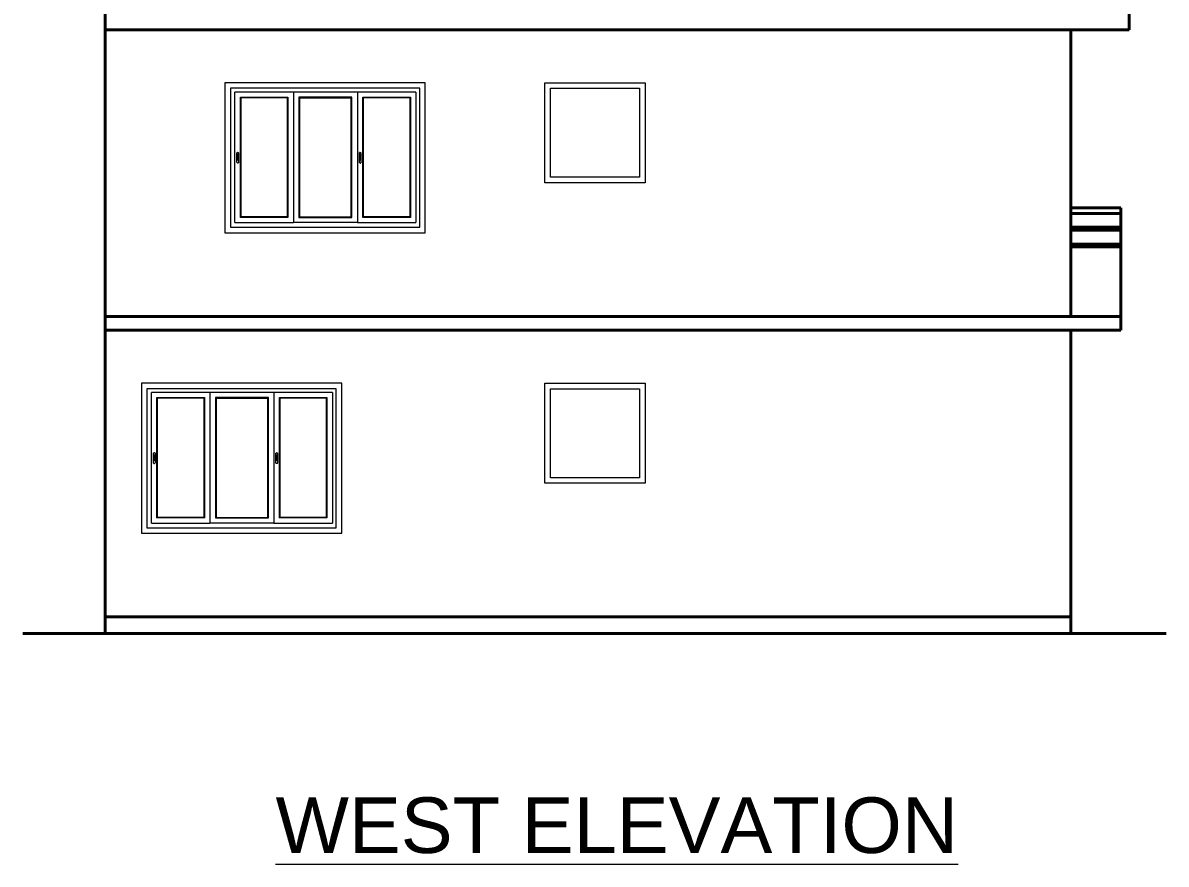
# Model space of a CAD drawing. Header units: inches. Extents: x 160056 to 168773, y -25300 to -22134.
# Drawn here: x 161517.9 to 161928.8, y -24398.7 to -24096.3 of the extents above; entities that cross this region are included whole.
import ezdxf

# ---------------------------------------------------------------- set-up
doc = ezdxf.new("R2010")
doc.units = ezdxf.units.IN
doc.header["$LTSCALE"] = 0.5
doc.header["$MEASUREMENT"] = 0
for name, color, linetype, lineweight in [('PARAPET', 50, 'Continuous', 13), ('Text-100.w', 254, 'Continuous', 9), ('wall', 1, 'Continuous', 40), ('window', 4, 'Continuous', 13)]:
    doc.layers.add(name, color=color, linetype=linetype, lineweight=lineweight)
doc.styles.add('arial', font='arial.ttf')

msp = doc.modelspace()

# ---------------------------------------------------------------- linework, layer by layer
at = {"layer": 'PARAPET'}
for p, q in [((161605.84, -24117.76), (161590.53, -24117.76)), ((161590.53, -24117.76), (161590.53, -24130.99)), ((161645.87, -24117.76), (161605.84, -24117.76)), ((161662.53, -24117.76), (161645.87, -24117.76)), ((161662.53, -24130.99), (161662.53, -24117.76)), ((161592.53, -24119.76), (161592.53, -24130.99)), ((161605.84, -24119.76), (161592.53, -24119.76)), ((161645.87, -24119.76), (161605.84, -24119.76)), ((161660.53, -24119.76), (161645.87, -24119.76)), ((161660.53, -24130.99), (161660.53, -24119.76)), ((161590.53, -24130.99), (161590.53, -24154.95)), ((161592.53, -24130.99), (161592.53, -24154.95)), ((161660.53, -24154.95), (161660.53, -24130.99)), ((161662.53, -24154.95), (161662.53, -24130.99)), ((161590.53, -24154.95), (161590.53, -24171.76)), ((161592.53, -24154.95), (161592.53, -24169.76)), ((161660.53, -24169.76), (161660.53, -24154.95)), ((161662.53, -24171.76), (161662.53, -24154.95)), ((161590.53, -24171.76), (161605.84, -24171.76)), ((161592.53, -24169.76), (161605.84, -24169.76)), ((161605.84, -24169.76), (161645.87, -24169.76)), ((161605.84, -24171.76), (161645.87, -24171.76)), ((161645.87, -24169.76), (161660.53, -24169.76)), ((161645.87, -24171.76), (161662.53, -24171.76)), ((161575.84, -24225.76), (161560.53, -24225.76)), ((161560.53, -24225.76), (161560.53, -24238.99)), ((161562.53, -24227.76), (161562.53, -24238.99)), ((161575.84, -24227.76), (161562.53, -24227.76)), ((161615.87, -24225.76), (161575.84, -24225.76)), ((161615.87, -24227.76), (161575.84, -24227.76)), ((161632.53, -24225.76), (161615.87, -24225.76)), ((161630.53, -24227.76), (161615.87, -24227.76)), ((161630.53, -24238.99), (161630.53, -24227.76)), ((161632.53, -24238.99), (161632.53, -24225.76)), ((161560.53, -24238.99), (161560.53, -24262.95)), ((161562.53, -24238.99), (161562.53, -24262.95)), ((161630.53, -24262.95), (161630.53, -24238.99)), ((161632.53, -24262.95), (161632.53, -24238.99)), ((161560.53, -24262.95), (161560.53, -24279.76)), ((161562.53, -24262.95), (161562.53, -24277.76)), ((161630.53, -24277.76), (161630.53, -24262.95)), ((161632.53, -24279.76), (161632.53, -24262.95)), ((161562.53, -24277.76), (161575.84, -24277.76)), ((161575.84, -24277.76), (161615.87, -24277.76)), ((161615.87, -24277.76), (161630.53, -24277.76)), ((161560.53, -24279.76), (161575.84, -24279.76)), ((161575.84, -24279.76), (161615.87, -24279.76)), ((161615.87, -24279.76), (161632.53, -24279.76))]:
    msp.add_line(p, q, dxfattribs=at)
at = {"layer": 'wall'}
for p, q in [((161547.53, -23946.76), (161547.53, -24315.76)), ((161915.53, -24098.76), (161915.53, -24054.76)), ((161547.53, -24098.76), (161915.53, -24098.76)), ((161894.53, -24098.76), (161894.53, -24201.76)), ((161894.53, -24162.76), (161912.53, -24162.76)), ((161912.53, -24162.76), (161912.53, -24206.76)), ((161894.53, -24164.76), (161912.53, -24164.76)), ((161894.53, -24169.76), (161912.53, -24169.76)), ((161894.53, -24170.76), (161912.53, -24170.76)), ((161894.53, -24175.76), (161912.53, -24175.76)), ((161894.53, -24176.76), (161912.53, -24176.76)), ((161547.53, -24201.76), (161912.53, -24201.76)), ((161547.53, -24315.76), (161547.53, -24202.76)), ((161547.53, -24206.76), (161912.53, -24206.76)), ((161894.53, -24206.76), (161894.53, -24315.76)), ((161547.53, -24309.76), (161894.53, -24309.76)), ((161547.53, -24309.76), (161547.53, -24315.76)), ((161517.92, -24315.76), (161928.8, -24315.76))]:
    msp.add_line(p, q, dxfattribs=at)
at = {"layer": 'window'}
for p, q in [((161705.53, -24117.76), (161741.53, -24117.76)), ((161705.53, -24153.76), (161705.53, -24117.76)), ((161741.53, -24117.76), (161741.53, -24153.76)), ((161594.15, -24130.99), (161594.15, -24121.16)), ((161605.84, -24121.16), (161594.15, -24121.16)), ((161645.87, -24121.16), (161605.84, -24121.16)), ((161615.15, -24121.16), (161615.15, -24130.99)), ((161638.15, -24121.16), (161638.15, -24130.99)), ((161659.15, -24121.16), (161645.87, -24121.16)), ((161659.15, -24121.16), (161659.15, -24130.99)), ((161707.53, -24119.76), (161739.53, -24119.76)), ((161707.53, -24151.76), (161707.53, -24119.76)), ((161739.53, -24119.76), (161739.53, -24151.76)), ((161596.11, -24130.99), (161596.11, -24122.96)), ((161596.11, -24122.96), (161605.84, -24122.96)), ((161596.36, -24123.18), (161596.11, -24122.96)), ((161596.36, -24130.99), (161596.36, -24123.18)), ((161605.84, -24123.18), (161596.36, -24123.18)), ((161605.84, -24122.96), (161613.18, -24122.96)), ((161612.94, -24123.18), (161605.84, -24123.18)), ((161612.94, -24123.18), (161613.18, -24122.96)), ((161612.94, -24123.18), (161612.94, -24130.99)), ((161613.18, -24122.96), (161613.18, -24130.99)), ((161636.18, -24122.96), (161617.11, -24122.96)), ((161617.11, -24122.96), (161617.11, -24130.99)), ((161617.36, -24123.18), (161617.11, -24122.96)), ((161617.36, -24123.18), (161617.36, -24130.99)), ((161617.36, -24123.18), (161635.94, -24123.18)), ((161635.94, -24123.18), (161636.18, -24122.96)), ((161635.94, -24130.99), (161635.94, -24123.18)), ((161636.18, -24130.99), (161636.18, -24122.96)), ((161640.11, -24130.99), (161640.11, -24122.96)), ((161640.11, -24122.96), (161645.87, -24122.96)), ((161640.36, -24123.18), (161640.11, -24122.96)), ((161640.36, -24130.99), (161640.36, -24123.18)), ((161645.87, -24123.18), (161640.36, -24123.18)), ((161645.87, -24122.96), (161657.18, -24122.96)), ((161656.94, -24123.18), (161645.87, -24123.18)), ((161656.94, -24123.18), (161657.18, -24122.96)), ((161656.94, -24123.18), (161656.94, -24130.99)), ((161657.18, -24122.96), (161657.18, -24130.99)), ((161594.15, -24154.95), (161594.15, -24130.99)), ((161596.11, -24154.95), (161596.11, -24130.99)), ((161596.36, -24154.95), (161596.36, -24130.99)), ((161612.94, -24130.99), (161612.94, -24154.95)), ((161613.18, -24130.99), (161613.18, -24154.95)), ((161615.15, -24130.99), (161615.15, -24154.95)), ((161617.11, -24130.99), (161617.11, -24154.95)), ((161617.36, -24130.99), (161617.36, -24154.95)), ((161635.94, -24154.95), (161635.94, -24130.99)), ((161636.18, -24154.95), (161636.18, -24130.99)), ((161638.15, -24130.99), (161638.15, -24154.95)), ((161640.11, -24154.95), (161640.11, -24130.99)), ((161640.36, -24154.95), (161640.36, -24130.99)), ((161656.94, -24130.99), (161656.94, -24154.95)), ((161657.18, -24130.99), (161657.18, -24154.95)), ((161659.15, -24130.99), (161659.15, -24154.95)), ((161594.87, -24143.03), (161594.89, -24142.97)), ((161594.87, -24143.03), (161594.88, -24143)), ((161594.87, -24146.43), (161594.87, -24143.03)), ((161594.88, -24143), (161594.89, -24142.97)), ((161594.89, -24142.97), (161594.9, -24142.93)), ((161594.9, -24142.93), (161594.92, -24142.9)), ((161594.95, -24142.88), (161594.92, -24142.9)), ((161594.98, -24142.86), (161594.95, -24142.88)), ((161594.98, -24142.86), (161595.02, -24142.84)), ((161595.06, -24142.82), (161595.02, -24142.84)), ((161595.1, -24142.82), (161595.06, -24142.82)), ((161595.14, -24142.81), (161595.1, -24142.82)), ((161595.18, -24142.82), (161595.14, -24142.81)), ((161595.18, -24142.82), (161595.23, -24142.82)), ((161595.23, -24142.82), (161595.26, -24142.84)), ((161595.26, -24142.84), (161595.3, -24142.86)), ((161595.3, -24142.86), (161595.33, -24142.88)), ((161595.33, -24142.88), (161595.36, -24142.9)), ((161595.38, -24142.93), (161595.36, -24142.9)), ((161595.4, -24142.97), (161595.38, -24142.93)), ((161595.41, -24143), (161595.4, -24142.97)), ((161595.41, -24143), (161595.41, -24143.03)), ((161595.41, -24143.03), (161595.41, -24146.43)), ((161638.87, -24143.03), (161638.89, -24142.97)), ((161638.87, -24143.03), (161638.88, -24143)), ((161638.87, -24146.43), (161638.87, -24143.03)), ((161638.88, -24143), (161638.89, -24142.97)), ((161638.89, -24142.97), (161638.9, -24142.93)), ((161638.9, -24142.93), (161638.92, -24142.9)), ((161638.95, -24142.88), (161638.92, -24142.9)), ((161638.98, -24142.86), (161638.95, -24142.88)), ((161638.98, -24142.86), (161639.02, -24142.84)), ((161639.06, -24142.82), (161639.02, -24142.84)), ((161639.1, -24142.82), (161639.06, -24142.82)), ((161639.14, -24142.81), (161639.1, -24142.82)), ((161639.18, -24142.82), (161639.14, -24142.81)), ((161639.18, -24142.82), (161639.23, -24142.82)), ((161639.23, -24142.82), (161639.26, -24142.84)), ((161639.26, -24142.84), (161639.3, -24142.86)), ((161639.3, -24142.86), (161639.33, -24142.88)), ((161639.33, -24142.88), (161639.36, -24142.9)), ((161639.38, -24142.93), (161639.36, -24142.9)), ((161639.4, -24142.97), (161639.38, -24142.93)), ((161639.41, -24143), (161639.4, -24142.97)), ((161639.41, -24143), (161639.41, -24143.03)), ((161639.41, -24143.03), (161639.41, -24146.43)), ((161594.88, -24146.46), (161594.87, -24146.43)), ((161594.89, -24146.49), (161594.88, -24146.46)), ((161594.89, -24146.49), (161594.9, -24146.53)), ((161594.9, -24146.53), (161594.92, -24146.56)), ((161594.92, -24146.56), (161594.95, -24146.58)), ((161594.98, -24146.6), (161594.95, -24146.58)), ((161594.97, -24143.71), (161594.96, -24143.73)), ((161594.96, -24143.73), (161594.96, -24143.75)), ((161594.96, -24143.75), (161594.96, -24145.46)), ((161594.96, -24145.48), (161594.96, -24145.46)), ((161594.97, -24145.51), (161594.96, -24145.48)), ((161594.98, -24143.68), (161594.97, -24143.71)), ((161594.98, -24145.53), (161594.97, -24145.51)), ((161595, -24143.66), (161594.98, -24143.68)), ((161595, -24145.55), (161594.98, -24145.53)), ((161595.02, -24146.62), (161594.98, -24146.6)), ((161595.01, -24143.65), (161595, -24143.66)), ((161595.01, -24145.56), (161595, -24145.55)), ((161595.04, -24143.63), (161595.01, -24143.65)), ((161595.04, -24145.58), (161595.01, -24145.56)), ((161595.02, -24146.62), (161595.06, -24146.64)), ((161595.06, -24143.62), (161595.04, -24143.63)), ((161595.06, -24145.59), (161595.04, -24145.58)), ((161595.09, -24143.61), (161595.06, -24143.62)), ((161595.09, -24145.6), (161595.06, -24145.59)), ((161595.1, -24146.64), (161595.06, -24146.64)), ((161595.11, -24143.61), (161595.09, -24143.61)), ((161595.11, -24145.61), (161595.09, -24145.6)), ((161595.14, -24146.65), (161595.1, -24146.64)), ((161595.14, -24143.6), (161595.11, -24143.61)), ((161595.14, -24145.61), (161595.11, -24145.61)), ((161595.17, -24143.61), (161595.14, -24143.6)), ((161595.17, -24145.61), (161595.14, -24145.61)), ((161595.14, -24146.65), (161595.18, -24146.64)), ((161595.2, -24143.61), (161595.17, -24143.61)), ((161595.2, -24145.6), (161595.17, -24145.61)), ((161595.18, -24146.64), (161595.23, -24146.64)), ((161595.22, -24143.62), (161595.2, -24143.61)), ((161595.22, -24145.59), (161595.2, -24145.6)), ((161595.25, -24143.63), (161595.22, -24143.62)), ((161595.25, -24145.58), (161595.22, -24145.59)), ((161595.26, -24146.62), (161595.23, -24146.64)), ((161595.27, -24143.65), (161595.25, -24143.63)), ((161595.27, -24145.56), (161595.25, -24145.58)), ((161595.3, -24146.6), (161595.26, -24146.62)), ((161595.29, -24143.66), (161595.27, -24143.65)), ((161595.29, -24145.55), (161595.27, -24145.56)), ((161595.3, -24143.68), (161595.29, -24143.66)), ((161595.3, -24145.53), (161595.29, -24145.55)), ((161595.31, -24143.71), (161595.3, -24143.68)), ((161595.31, -24145.51), (161595.3, -24145.53)), ((161595.3, -24146.6), (161595.33, -24146.58)), ((161595.32, -24143.73), (161595.31, -24143.71)), ((161595.32, -24145.48), (161595.31, -24145.51)), ((161595.32, -24143.75), (161595.32, -24143.73)), ((161595.32, -24145.46), (161595.32, -24143.75)), ((161595.32, -24145.46), (161595.32, -24145.48)), ((161595.33, -24146.58), (161595.36, -24146.56)), ((161595.36, -24146.56), (161595.38, -24146.53)), ((161595.4, -24146.49), (161595.38, -24146.53)), ((161595.41, -24146.43), (161595.4, -24146.49)), ((161595.41, -24146.46), (161595.4, -24146.49)), ((161595.41, -24146.46), (161595.41, -24146.43)), ((161638.88, -24146.46), (161638.87, -24146.43)), ((161638.89, -24146.49), (161638.88, -24146.46)), ((161638.89, -24146.49), (161638.9, -24146.53)), ((161638.9, -24146.53), (161638.92, -24146.56)), ((161638.92, -24146.56), (161638.95, -24146.58)), ((161638.98, -24146.6), (161638.95, -24146.58)), ((161638.97, -24143.71), (161638.96, -24143.73)), ((161638.96, -24143.73), (161638.96, -24143.75)), ((161638.96, -24143.75), (161638.96, -24145.46)), ((161638.96, -24145.48), (161638.96, -24145.46)), ((161638.97, -24145.51), (161638.96, -24145.48)), ((161638.98, -24143.68), (161638.97, -24143.71)), ((161638.98, -24145.53), (161638.97, -24145.51)), ((161639, -24143.66), (161638.98, -24143.68)), ((161639, -24145.55), (161638.98, -24145.53)), ((161639.02, -24146.62), (161638.98, -24146.6)), ((161639.01, -24143.65), (161639, -24143.66)), ((161639.01, -24145.56), (161639, -24145.55)), ((161639.04, -24143.63), (161639.01, -24143.65)), ((161639.04, -24145.58), (161639.01, -24145.56)), ((161639.02, -24146.62), (161639.06, -24146.64)), ((161639.06, -24143.62), (161639.04, -24143.63)), ((161639.06, -24145.59), (161639.04, -24145.58)), ((161639.09, -24143.61), (161639.06, -24143.62)), ((161639.09, -24145.6), (161639.06, -24145.59)), ((161639.1, -24146.64), (161639.06, -24146.64)), ((161639.11, -24143.61), (161639.09, -24143.61)), ((161639.11, -24145.61), (161639.09, -24145.6)), ((161639.14, -24146.65), (161639.1, -24146.64)), ((161639.14, -24143.6), (161639.11, -24143.61)), ((161639.14, -24145.61), (161639.11, -24145.61)), ((161639.17, -24143.61), (161639.14, -24143.6)), ((161639.17, -24145.61), (161639.14, -24145.61)), ((161639.14, -24146.65), (161639.18, -24146.64)), ((161639.2, -24143.61), (161639.17, -24143.61)), ((161639.2, -24145.6), (161639.17, -24145.61)), ((161639.18, -24146.64), (161639.23, -24146.64)), ((161639.22, -24143.62), (161639.2, -24143.61)), ((161639.22, -24145.59), (161639.2, -24145.6)), ((161639.25, -24143.63), (161639.22, -24143.62)), ((161639.25, -24145.58), (161639.22, -24145.59)), ((161639.26, -24146.62), (161639.23, -24146.64)), ((161639.27, -24143.65), (161639.25, -24143.63)), ((161639.27, -24145.56), (161639.25, -24145.58)), ((161639.3, -24146.6), (161639.26, -24146.62)), ((161639.29, -24143.66), (161639.27, -24143.65)), ((161639.29, -24145.55), (161639.27, -24145.56)), ((161639.3, -24143.68), (161639.29, -24143.66)), ((161639.3, -24145.53), (161639.29, -24145.55)), ((161639.31, -24143.71), (161639.3, -24143.68)), ((161639.31, -24145.51), (161639.3, -24145.53)), ((161639.3, -24146.6), (161639.33, -24146.58)), ((161639.32, -24143.73), (161639.31, -24143.71)), ((161639.32, -24145.48), (161639.31, -24145.51)), ((161639.32, -24143.75), (161639.32, -24143.73)), ((161639.32, -24145.46), (161639.32, -24143.75)), ((161639.32, -24145.46), (161639.32, -24145.48)), ((161639.33, -24146.58), (161639.36, -24146.56)), ((161639.36, -24146.56), (161639.38, -24146.53)), ((161639.4, -24146.49), (161639.38, -24146.53)), ((161639.41, -24146.43), (161639.4, -24146.49)), ((161639.41, -24146.46), (161639.4, -24146.49)), ((161639.41, -24146.46), (161639.41, -24146.43)), ((161594.15, -24168.05), (161594.15, -24154.95)), ((161596.11, -24166.25), (161596.11, -24154.95)), ((161596.36, -24166.02), (161596.36, -24154.95)), ((161612.94, -24154.95), (161612.94, -24166.02)), ((161613.18, -24154.95), (161613.18, -24166.25)), ((161615.15, -24154.95), (161615.15, -24168.05)), ((161617.11, -24154.95), (161617.11, -24166.25)), ((161617.36, -24154.95), (161617.36, -24166.02)), ((161635.94, -24166.02), (161635.94, -24154.95)), ((161636.18, -24166.25), (161636.18, -24154.95)), ((161638.15, -24154.95), (161638.15, -24168.05)), ((161640.11, -24166.25), (161640.11, -24154.95)), ((161640.36, -24166.02), (161640.36, -24154.95)), ((161656.94, -24154.95), (161656.94, -24166.02)), ((161657.18, -24154.95), (161657.18, -24166.25)), ((161659.15, -24154.95), (161659.15, -24168.05)), ((161741.53, -24153.76), (161705.53, -24153.76)), ((161739.53, -24151.76), (161707.53, -24151.76)), ((161596.11, -24166.25), (161596.36, -24166.02)), ((161605.84, -24166.25), (161596.11, -24166.25)), ((161605.84, -24166.02), (161596.36, -24166.02)), ((161612.94, -24166.02), (161605.84, -24166.02)), ((161613.18, -24166.25), (161605.84, -24166.25)), ((161612.94, -24166.02), (161613.18, -24166.25)), ((161617.36, -24166.02), (161617.11, -24166.25)), ((161617.11, -24166.25), (161636.18, -24166.25)), ((161617.36, -24166.02), (161635.94, -24166.02)), ((161636.18, -24166.25), (161635.94, -24166.02)), ((161640.11, -24166.25), (161640.36, -24166.02)), ((161645.87, -24166.25), (161640.11, -24166.25)), ((161645.87, -24166.02), (161640.36, -24166.02)), ((161656.94, -24166.02), (161645.87, -24166.02)), ((161657.18, -24166.25), (161645.87, -24166.25)), ((161656.94, -24166.02), (161657.18, -24166.25)), ((161594.15, -24168.05), (161605.84, -24168.05)), ((161605.84, -24168.05), (161615.15, -24168.05)), ((161638.15, -24168.05), (161615.15, -24168.05)), ((161638.15, -24168.05), (161645.87, -24168.05)), ((161645.87, -24168.05), (161659.15, -24168.05)), ((161564.15, -24238.99), (161564.15, -24229.16)), ((161575.84, -24229.16), (161564.15, -24229.16)), ((161615.87, -24229.16), (161575.84, -24229.16)), ((161585.15, -24229.16), (161585.15, -24238.99)), ((161608.15, -24229.16), (161608.15, -24238.99)), ((161629.15, -24229.16), (161615.87, -24229.16)), ((161629.15, -24229.16), (161629.15, -24238.99)), ((161705.53, -24225.76), (161741.53, -24225.76)), ((161705.53, -24261.76), (161705.53, -24225.76)), ((161707.53, -24227.76), (161739.53, -24227.76)), ((161707.53, -24259.76), (161707.53, -24227.76)), ((161739.53, -24227.76), (161739.53, -24259.76)), ((161741.53, -24225.76), (161741.53, -24261.76)), ((161566.11, -24238.99), (161566.11, -24230.96)), ((161566.11, -24230.96), (161575.84, -24230.96)), ((161566.36, -24231.18), (161566.11, -24230.96)), ((161566.36, -24238.99), (161566.36, -24231.18)), ((161575.84, -24231.18), (161566.36, -24231.18)), ((161575.84, -24230.96), (161583.18, -24230.96)), ((161582.94, -24231.18), (161575.84, -24231.18)), ((161582.94, -24231.18), (161583.18, -24230.96)), ((161582.94, -24231.18), (161582.94, -24238.99)), ((161583.18, -24230.96), (161583.18, -24238.99)), ((161606.18, -24230.96), (161587.11, -24230.96)), ((161587.11, -24230.96), (161587.11, -24238.99)), ((161587.36, -24231.18), (161587.11, -24230.96)), ((161587.36, -24231.18), (161587.36, -24238.99)), ((161587.36, -24231.18), (161605.94, -24231.18)), ((161605.94, -24231.18), (161606.18, -24230.96)), ((161605.94, -24238.99), (161605.94, -24231.18)), ((161606.18, -24238.99), (161606.18, -24230.96)), ((161610.11, -24238.99), (161610.11, -24230.96)), ((161610.11, -24230.96), (161615.87, -24230.96)), ((161610.36, -24231.18), (161610.11, -24230.96)), ((161610.36, -24238.99), (161610.36, -24231.18)), ((161615.87, -24231.18), (161610.36, -24231.18)), ((161615.87, -24230.96), (161627.18, -24230.96)), ((161626.94, -24231.18), (161615.87, -24231.18)), ((161626.94, -24231.18), (161627.18, -24230.96)), ((161626.94, -24231.18), (161626.94, -24238.99)), ((161627.18, -24230.96), (161627.18, -24238.99)), ((161564.15, -24262.95), (161564.15, -24238.99)), ((161566.11, -24262.95), (161566.11, -24238.99)), ((161566.36, -24262.95), (161566.36, -24238.99)), ((161582.94, -24238.99), (161582.94, -24262.95)), ((161583.18, -24238.99), (161583.18, -24262.95)), ((161585.15, -24238.99), (161585.15, -24262.95)), ((161587.11, -24238.99), (161587.11, -24262.95)), ((161587.36, -24238.99), (161587.36, -24262.95)), ((161605.94, -24262.95), (161605.94, -24238.99)), ((161606.18, -24262.95), (161606.18, -24238.99)), ((161608.15, -24238.99), (161608.15, -24262.95)), ((161610.11, -24262.95), (161610.11, -24238.99)), ((161610.36, -24262.95), (161610.36, -24238.99)), ((161626.94, -24238.99), (161626.94, -24262.95)), ((161627.18, -24238.99), (161627.18, -24262.95)), ((161629.15, -24238.99), (161629.15, -24262.95)), ((161564.87, -24251.03), (161564.89, -24250.97)), ((161564.87, -24251.03), (161564.88, -24251)), ((161564.87, -24254.43), (161564.87, -24251.03)), ((161564.88, -24251), (161564.89, -24250.97)), ((161564.89, -24250.97), (161564.9, -24250.93)), ((161564.9, -24250.93), (161564.92, -24250.9)), ((161564.95, -24250.88), (161564.92, -24250.9)), ((161564.98, -24250.86), (161564.95, -24250.88)), ((161564.97, -24251.71), (161564.96, -24251.73)), ((161564.96, -24251.73), (161564.96, -24251.75)), ((161564.96, -24251.75), (161564.96, -24253.46)), ((161564.96, -24253.48), (161564.96, -24253.46)), ((161564.97, -24253.51), (161564.96, -24253.48)), ((161564.98, -24251.68), (161564.97, -24251.71)), ((161564.98, -24253.53), (161564.97, -24253.51)), ((161564.98, -24250.86), (161565.02, -24250.84)), ((161565, -24251.66), (161564.98, -24251.68)), ((161565, -24253.55), (161564.98, -24253.53)), ((161565.01, -24251.65), (161565, -24251.66)), ((161565.01, -24253.56), (161565, -24253.55)), ((161565.04, -24251.63), (161565.01, -24251.65)), ((161565.04, -24253.58), (161565.01, -24253.56)), ((161565.06, -24250.82), (161565.02, -24250.84)), ((161565.06, -24251.62), (161565.04, -24251.63)), ((161565.06, -24253.59), (161565.04, -24253.58)), ((161565.1, -24250.82), (161565.06, -24250.82)), ((161565.09, -24251.61), (161565.06, -24251.62)), ((161565.09, -24253.6), (161565.06, -24253.59)), ((161565.11, -24251.61), (161565.09, -24251.61)), ((161565.11, -24253.61), (161565.09, -24253.6)), ((161565.14, -24250.81), (161565.1, -24250.82)), ((161565.14, -24251.6), (161565.11, -24251.61)), ((161565.14, -24253.61), (161565.11, -24253.61)), ((161565.18, -24250.82), (161565.14, -24250.81)), ((161565.17, -24251.61), (161565.14, -24251.6)), ((161565.17, -24253.61), (161565.14, -24253.61)), ((161565.2, -24251.61), (161565.17, -24251.61)), ((161565.2, -24253.6), (161565.17, -24253.61)), ((161565.18, -24250.82), (161565.23, -24250.82)), ((161565.22, -24251.62), (161565.2, -24251.61)), ((161565.22, -24253.59), (161565.2, -24253.6)), ((161565.25, -24251.63), (161565.22, -24251.62)), ((161565.25, -24253.58), (161565.22, -24253.59)), ((161565.23, -24250.82), (161565.26, -24250.84)), ((161565.27, -24251.65), (161565.25, -24251.63)), ((161565.27, -24253.56), (161565.25, -24253.58)), ((161565.26, -24250.84), (161565.3, -24250.86)), ((161565.29, -24251.66), (161565.27, -24251.65)), ((161565.29, -24253.55), (161565.27, -24253.56)), ((161565.3, -24251.68), (161565.29, -24251.66)), ((161565.3, -24253.53), (161565.29, -24253.55)), ((161565.3, -24250.86), (161565.33, -24250.88)), ((161565.31, -24251.71), (161565.3, -24251.68)), ((161565.31, -24253.51), (161565.3, -24253.53)), ((161565.32, -24251.73), (161565.31, -24251.71)), ((161565.32, -24253.48), (161565.31, -24253.51)), ((161565.32, -24251.75), (161565.32, -24251.73)), ((161565.32, -24253.46), (161565.32, -24251.75)), ((161565.32, -24253.46), (161565.32, -24253.48)), ((161565.33, -24250.88), (161565.36, -24250.9)), ((161565.38, -24250.93), (161565.36, -24250.9)), ((161565.4, -24250.97), (161565.38, -24250.93)), ((161565.41, -24251), (161565.4, -24250.97)), ((161565.41, -24251), (161565.41, -24251.03)), ((161565.41, -24251.03), (161565.41, -24254.43)), ((161608.87, -24251.03), (161608.89, -24250.97)), ((161608.87, -24251.03), (161608.88, -24251)), ((161608.87, -24254.43), (161608.87, -24251.03)), ((161608.88, -24251), (161608.89, -24250.97)), ((161608.89, -24250.97), (161608.9, -24250.93)), ((161608.9, -24250.93), (161608.92, -24250.9)), ((161608.95, -24250.88), (161608.92, -24250.9)), ((161608.98, -24250.86), (161608.95, -24250.88)), ((161608.97, -24251.71), (161608.96, -24251.73)), ((161608.96, -24251.73), (161608.96, -24251.75)), ((161608.96, -24251.75), (161608.96, -24253.46)), ((161608.96, -24253.48), (161608.96, -24253.46)), ((161608.97, -24253.51), (161608.96, -24253.48)), ((161608.98, -24251.68), (161608.97, -24251.71)), ((161608.98, -24253.53), (161608.97, -24253.51)), ((161608.98, -24250.86), (161609.02, -24250.84)), ((161609, -24251.66), (161608.98, -24251.68)), ((161609, -24253.55), (161608.98, -24253.53)), ((161609.01, -24251.65), (161609, -24251.66)), ((161609.01, -24253.56), (161609, -24253.55)), ((161609.04, -24251.63), (161609.01, -24251.65)), ((161609.04, -24253.58), (161609.01, -24253.56)), ((161609.06, -24250.82), (161609.02, -24250.84)), ((161609.06, -24251.62), (161609.04, -24251.63)), ((161609.06, -24253.59), (161609.04, -24253.58)), ((161609.1, -24250.82), (161609.06, -24250.82)), ((161609.09, -24251.61), (161609.06, -24251.62)), ((161609.09, -24253.6), (161609.06, -24253.59)), ((161609.11, -24251.61), (161609.09, -24251.61)), ((161609.11, -24253.61), (161609.09, -24253.6)), ((161609.14, -24250.81), (161609.1, -24250.82)), ((161609.14, -24251.6), (161609.11, -24251.61)), ((161609.14, -24253.61), (161609.11, -24253.61)), ((161609.18, -24250.82), (161609.14, -24250.81)), ((161609.17, -24251.61), (161609.14, -24251.6)), ((161609.17, -24253.61), (161609.14, -24253.61)), ((161609.2, -24251.61), (161609.17, -24251.61)), ((161609.2, -24253.6), (161609.17, -24253.61)), ((161609.18, -24250.82), (161609.23, -24250.82)), ((161609.22, -24251.62), (161609.2, -24251.61)), ((161609.22, -24253.59), (161609.2, -24253.6)), ((161609.25, -24251.63), (161609.22, -24251.62)), ((161609.25, -24253.58), (161609.22, -24253.59)), ((161609.23, -24250.82), (161609.26, -24250.84)), ((161609.27, -24251.65), (161609.25, -24251.63)), ((161609.27, -24253.56), (161609.25, -24253.58)), ((161609.26, -24250.84), (161609.3, -24250.86)), ((161609.29, -24251.66), (161609.27, -24251.65)), ((161609.29, -24253.55), (161609.27, -24253.56)), ((161609.3, -24251.68), (161609.29, -24251.66)), ((161609.3, -24253.53), (161609.29, -24253.55)), ((161609.3, -24250.86), (161609.33, -24250.88)), ((161609.31, -24251.71), (161609.3, -24251.68)), ((161609.31, -24253.51), (161609.3, -24253.53)), ((161609.32, -24251.73), (161609.31, -24251.71)), ((161609.32, -24253.48), (161609.31, -24253.51)), ((161609.32, -24251.75), (161609.32, -24251.73)), ((161609.32, -24253.46), (161609.32, -24251.75)), ((161609.32, -24253.46), (161609.32, -24253.48)), ((161609.33, -24250.88), (161609.36, -24250.9)), ((161609.38, -24250.93), (161609.36, -24250.9)), ((161609.4, -24250.97), (161609.38, -24250.93)), ((161609.41, -24251), (161609.4, -24250.97)), ((161609.41, -24251), (161609.41, -24251.03)), ((161609.41, -24251.03), (161609.41, -24254.43)), ((161564.88, -24254.46), (161564.87, -24254.43)), ((161564.89, -24254.49), (161564.88, -24254.46)), ((161564.89, -24254.49), (161564.9, -24254.53)), ((161564.9, -24254.53), (161564.92, -24254.56)), ((161564.92, -24254.56), (161564.95, -24254.58)), ((161564.98, -24254.6), (161564.95, -24254.58)), ((161565.02, -24254.62), (161564.98, -24254.6)), ((161565.02, -24254.62), (161565.06, -24254.64)), ((161565.1, -24254.64), (161565.06, -24254.64)), ((161565.14, -24254.65), (161565.1, -24254.64)), ((161565.14, -24254.65), (161565.18, -24254.64)), ((161565.18, -24254.64), (161565.23, -24254.64)), ((161565.26, -24254.62), (161565.23, -24254.64)), ((161565.3, -24254.6), (161565.26, -24254.62)), ((161565.3, -24254.6), (161565.33, -24254.58)), ((161565.33, -24254.58), (161565.36, -24254.56)), ((161565.36, -24254.56), (161565.38, -24254.53)), ((161565.4, -24254.49), (161565.38, -24254.53)), ((161565.41, -24254.43), (161565.4, -24254.49)), ((161565.41, -24254.46), (161565.4, -24254.49)), ((161565.41, -24254.46), (161565.41, -24254.43)), ((161608.88, -24254.46), (161608.87, -24254.43)), ((161608.89, -24254.49), (161608.88, -24254.46)), ((161608.89, -24254.49), (161608.9, -24254.53)), ((161608.9, -24254.53), (161608.92, -24254.56)), ((161608.92, -24254.56), (161608.95, -24254.58)), ((161608.98, -24254.6), (161608.95, -24254.58)), ((161609.02, -24254.62), (161608.98, -24254.6)), ((161609.02, -24254.62), (161609.06, -24254.64)), ((161609.1, -24254.64), (161609.06, -24254.64)), ((161609.14, -24254.65), (161609.1, -24254.64)), ((161609.14, -24254.65), (161609.18, -24254.64)), ((161609.18, -24254.64), (161609.23, -24254.64)), ((161609.26, -24254.62), (161609.23, -24254.64)), ((161609.3, -24254.6), (161609.26, -24254.62)), ((161609.3, -24254.6), (161609.33, -24254.58)), ((161609.33, -24254.58), (161609.36, -24254.56)), ((161609.36, -24254.56), (161609.38, -24254.53)), ((161609.4, -24254.49), (161609.38, -24254.53)), ((161609.41, -24254.43), (161609.4, -24254.49)), ((161609.41, -24254.46), (161609.4, -24254.49)), ((161609.41, -24254.46), (161609.41, -24254.43)), ((161741.53, -24261.76), (161705.53, -24261.76)), ((161739.53, -24259.76), (161707.53, -24259.76)), ((161564.15, -24276.05), (161564.15, -24262.95)), ((161566.11, -24274.25), (161566.11, -24262.95)), ((161566.36, -24274.02), (161566.36, -24262.95)), ((161582.94, -24262.95), (161582.94, -24274.02)), ((161583.18, -24262.95), (161583.18, -24274.25)), ((161585.15, -24262.95), (161585.15, -24276.05)), ((161587.11, -24262.95), (161587.11, -24274.25)), ((161587.36, -24262.95), (161587.36, -24274.02)), ((161605.94, -24274.02), (161605.94, -24262.95)), ((161606.18, -24274.25), (161606.18, -24262.95)), ((161608.15, -24262.95), (161608.15, -24276.05)), ((161610.11, -24274.25), (161610.11, -24262.95)), ((161610.36, -24274.02), (161610.36, -24262.95)), ((161626.94, -24262.95), (161626.94, -24274.02)), ((161627.18, -24262.95), (161627.18, -24274.25)), ((161629.15, -24262.95), (161629.15, -24276.05)), ((161566.11, -24274.25), (161566.36, -24274.02)), ((161575.84, -24274.25), (161566.11, -24274.25)), ((161575.84, -24274.02), (161566.36, -24274.02)), ((161582.94, -24274.02), (161575.84, -24274.02)), ((161583.18, -24274.25), (161575.84, -24274.25)), ((161582.94, -24274.02), (161583.18, -24274.25)), ((161587.36, -24274.02), (161587.11, -24274.25)), ((161587.11, -24274.25), (161606.18, -24274.25)), ((161587.36, -24274.02), (161605.94, -24274.02)), ((161606.18, -24274.25), (161605.94, -24274.02)), ((161610.11, -24274.25), (161610.36, -24274.02)), ((161615.87, -24274.25), (161610.11, -24274.25)), ((161615.87, -24274.02), (161610.36, -24274.02)), ((161626.94, -24274.02), (161615.87, -24274.02)), ((161627.18, -24274.25), (161615.87, -24274.25)), ((161626.94, -24274.02), (161627.18, -24274.25)), ((161564.15, -24276.05), (161575.84, -24276.05)), ((161575.84, -24276.05), (161585.15, -24276.05)), ((161608.15, -24276.05), (161585.15, -24276.05)), ((161608.15, -24276.05), (161615.87, -24276.05)), ((161615.87, -24276.05), (161629.15, -24276.05))]:
    msp.add_line(p, q, dxfattribs=at)

# ---------------------------------------------------------------- texts
at = {"layer": 'Text-100.w', "insert": (161731.37, -24374.68), "char_height": 20, "attachment_point": 2, "style": 'arial'}
msp.add_mtext_dynamic_manual_height_columns('{\\LWEST ELEVATION}', width=940.9712, gutter_width=100, heights=[0], dxfattribs=at)

doc.saveas('drawing.dxf')
